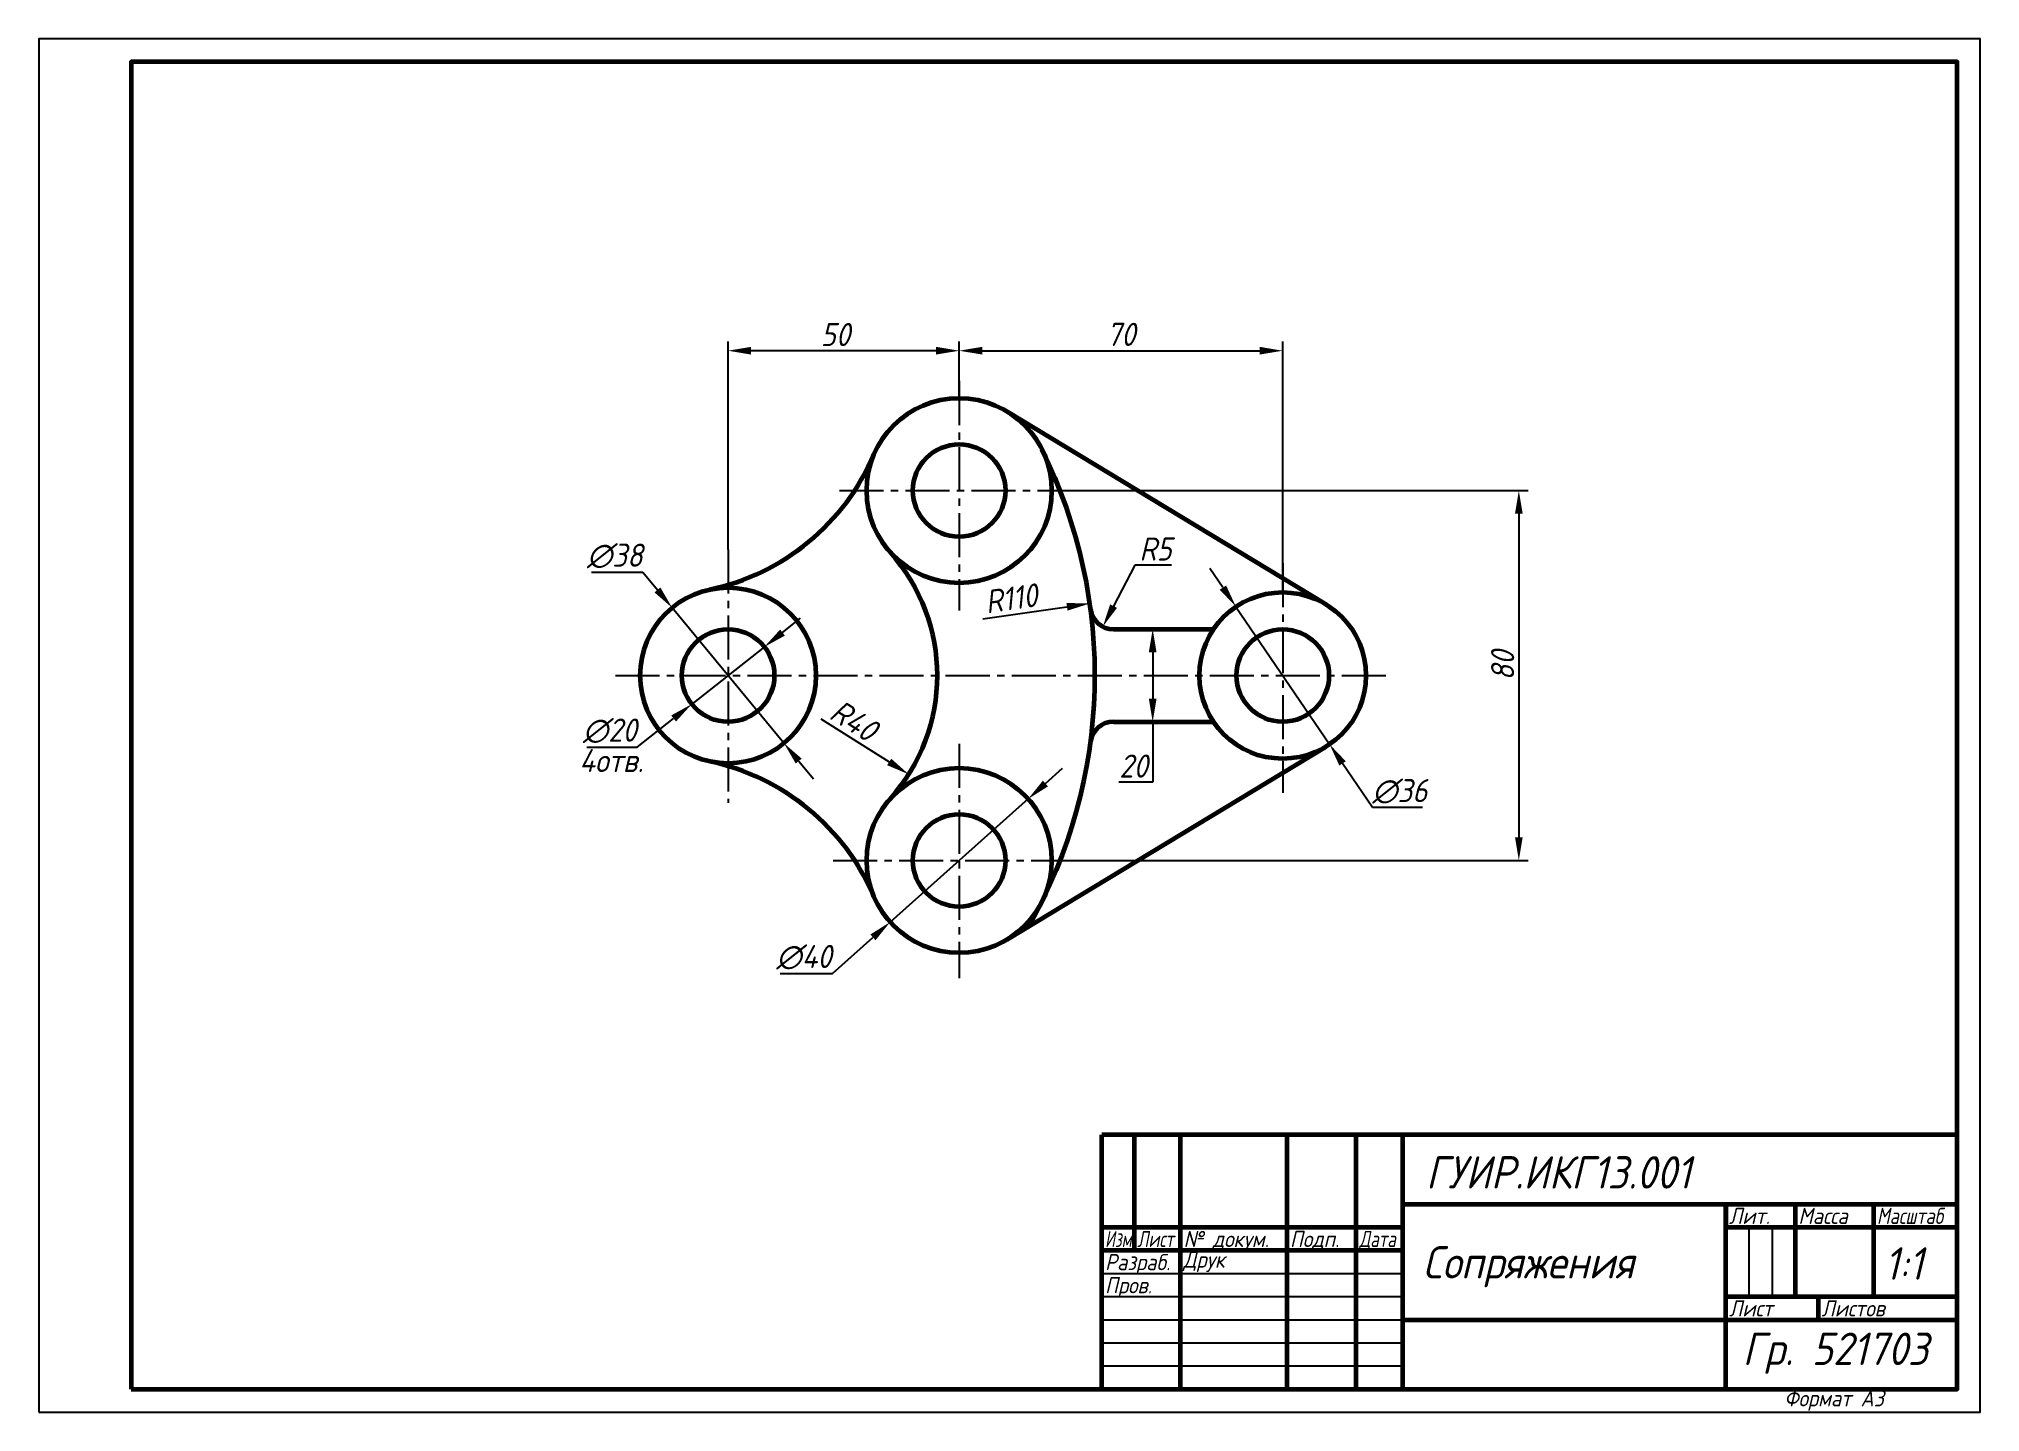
# Model space of a CAD drawing. Header units: millimetres. Extents: x 0 to 420, y 0 to 297.
import ezdxf

# ---------------------------------------------------------------- set-up
doc = ezdxf.new("R2010")
doc.units = ezdxf.units.MM
doc.header["$LTSCALE"] = 0.5
doc.linetypes.add('осевая2', pattern=[28.575, 19.05, -3.175, 3.175, -3.175])
doc.layers.get('0').update_dxf_attribs({"lineweight": 60})
doc.layers.get('Defpoints').update_dxf_attribs({"color": 5})
doc.layers.add('1-оси', color=50, linetype='осевая2')
doc.layers.add('3-размеры', color=6, linetype='Continuous')
doc.layers.add('4-текст', color=7, linetype='Continuous', true_color=0x00ad00)
doc.styles.get("Standard").update_dxf_attribs({"font": 'isocpeui.ttf', "width": 0.9})
doc.dimstyles.new('Standart', dxfattribs={"dimtxt": 5, "dimasz": 5, "dimexe": 2, "dimexo": 0, "dimgap": 1, "dimtad": 1, "dimtoh": 1, "dimdec": 0, "dimtxsty": 'Standard', "dimcen": 2.5, "dimadec": 0, "dimazin": 0, "dimtfac": 1, "dimtdec": 0, "dimtmove": 0, "dimatfit": 3, "dimldrblk": 'DOTSMALL', "dimfxl": 1, "dimarcsym": 0})

# ---------------------------------------------------------------- blocks, each defined once
blk = doc.blocks.new('*D3')
at = {"layer": '3-размеры', "color": 0, "lineweight": -2, "transparency": 16777216}
for p, q in [((160.89, 168.6), (164.82, 171.69)), ((156.97, 165.5), (141.26, 153.12)), ((129.48, 143.84), (137.33, 150.03)), ((118.58, 143.84), (129.48, 143.84))]:
    blk.add_line(p, q, dxfattribs=at)
at = {"layer": '3-размеры', "color": 0, "transparency": 16777216}
for points in [[(160.38, 169.25), (161.41, 167.94), (156.97, 165.5)], [(136.82, 150.68), (137.85, 149.37), (141.26, 153.12)]]:
    blk.add_solid(points, dxfattribs=at)
at = {"layer": 'Defpoints', "color": 0, "transparency": 16777216}
for p in [(156.97, 165.5), (141.26, 153.12)]:
    blk.add_point(p, dxfattribs=at)
at = {"layer": '3-размеры', "color": 0, "transparency": 16777216, "insert": (123.53, 147.34), "char_height": 5, "attachment_point": 5}
blk.add_mtext('∅20', dxfattribs=at)
blk = doc.blocks.new('_DotSmall')
at = {"color": 0, "linetype": 'ByBlock', "const_width": 0.5}
blk.add_lwpolyline([(-0.0625, 0, 1), (0.0625, 0, 1)], format="xyb", close=True, dxfattribs=at)
blk = doc.blocks.new('*D4')
at = {"layer": '3-размеры', "color": 0, "lineweight": -2, "transparency": 16777216}
for p, q in [((119.59, 181.67), (130.65, 181.67)), ((130.65, 181.67), (133.83, 177.82)), ((161.21, 144.66), (137.02, 173.96)), ((164.4, 140.81), (167.58, 136.95))]:
    blk.add_line(p, q, dxfattribs=at)
at = {"layer": '3-размеры', "color": 0, "transparency": 16777216}
for points in [[(134.47, 178.35), (133.19, 177.29), (137.02, 173.96)], [(165.04, 141.34), (163.75, 140.28), (161.21, 144.66)]]:
    blk.add_solid(points, dxfattribs=at)
at = {"layer": 'Defpoints', "color": 0, "transparency": 16777216}
for p in [(137.02, 173.96), (161.21, 144.66)]:
    blk.add_point(p, dxfattribs=at)
at = {"layer": '3-размеры', "color": 0, "transparency": 16777216, "insert": (124.62, 185.17), "char_height": 5, "attachment_point": 5}
blk.add_mtext('∅38', dxfattribs=at)
blk = doc.blocks.new('*D5')
at = {"layer": '3-размеры', "color": 0, "lineweight": -2, "transparency": 16777216}
for p, q in [((256.17, 178.33), (253.36, 182.46)), ((258.99, 174.19), (279.24, 144.43)), ((288.55, 130.76), (282.06, 140.3)), ((299.34, 130.76), (288.55, 130.76))]:
    blk.add_line(p, q, dxfattribs=at)
at = {"layer": '3-размеры', "color": 0, "transparency": 16777216}
for points in [[(256.86, 178.79), (255.48, 177.86), (258.99, 174.19)], [(282.74, 140.77), (281.37, 139.83), (279.24, 144.43)]]:
    blk.add_solid(points, dxfattribs=at)
at = {"layer": 'Defpoints', "color": 0, "transparency": 16777216}
for p in [(258.99, 174.19), (279.24, 144.43)]:
    blk.add_point(p, dxfattribs=at)
at = {"layer": '3-размеры', "color": 0, "transparency": 16777216, "insert": (294.44, 134.26), "char_height": 5, "attachment_point": 5}
blk.add_mtext('∅36', dxfattribs=at)
blk = doc.blocks.new('*D6')
at = {"layer": '3-размеры', "color": 0, "lineweight": -2, "transparency": 16777216}
for p, q in [((217.77, 135.95), (221.5, 139.28)), ((214.04, 132.62), (184.19, 106)), ((171.72, 94.89), (180.45, 102.67)), ((160.36, 94.89), (171.72, 94.89))]:
    blk.add_line(p, q, dxfattribs=at)
at = {"layer": '3-размеры', "color": 0, "transparency": 16777216}
for points in [[(217.22, 136.57), (218.33, 135.33), (214.04, 132.62)], [(179.9, 103.3), (181.01, 102.05), (184.19, 106)]]:
    blk.add_solid(points, dxfattribs=at)
at = {"layer": 'Defpoints', "color": 0, "transparency": 16777216}
for p in [(214.04, 132.62), (184.19, 106)]:
    blk.add_point(p, dxfattribs=at)
at = {"layer": '3-размеры', "color": 0, "transparency": 16777216, "insert": (165.54, 98.39), "char_height": 5, "attachment_point": 5}
blk.add_mtext('∅40', dxfattribs=at)
blk = doc.blocks.new('*D7')
at = {"layer": '3-размеры', "color": 0, "lineweight": -2, "transparency": 16777216}
blk.add_line((169.19, 149.96), (183.98, 140.61), dxfattribs=at)
at = {"layer": '3-размеры', "color": 0, "transparency": 16777216}
blk.add_solid([(184.42, 141.32), (183.53, 139.91), (188.2, 137.94)], dxfattribs=at)
at = {"layer": 'Defpoints', "color": 0, "transparency": 16777216}
for p in [(154.39, 159.31), (188.2, 137.94)]:
    blk.add_point(p, dxfattribs=at)
at = {"layer": '3-размеры', "color": 0, "transparency": 16777216, "insert": (176.34, 149.58), "char_height": 5, "attachment_point": 5, "rotation": 327.7027}
blk.add_mtext('R40', dxfattribs=at)
blk = doc.blocks.new('*D8')
at = {"layer": '3-размеры', "color": 0, "lineweight": -2, "transparency": 16777216}
blk.add_line((204.2, 171.56), (222.43, 174.17), dxfattribs=at)
at = {"layer": '3-размеры', "color": 0, "transparency": 16777216}
blk.add_solid([(222.32, 175), (222.55, 173.35), (227.38, 174.88)], dxfattribs=at)
at = {"layer": 'Defpoints', "color": 0, "transparency": 16777216}
for p in [(227.38, 174.88), (118.49, 159.31)]:
    blk.add_point(p, dxfattribs=at)
at = {"layer": '3-размеры', "color": 0, "transparency": 16777216, "insert": (210.35, 175.98), "char_height": 5, "attachment_point": 5, "rotation": 8.1355}
blk.add_mtext('R110', dxfattribs=at)
blk = doc.blocks.new('*D9')
at = {"layer": '3-размеры', "color": 0, "lineweight": -2, "transparency": 16777216}
for p, q in [((237.14, 183.17), (232.51, 174.31)), ((245.03, 183.17), (237.14, 183.17))]:
    blk.add_line(p, q, dxfattribs=at)
at = {"layer": '3-размеры', "color": 0, "transparency": 16777216}
blk.add_solid([(231.77, 174.7), (233.25, 173.93), (230.19, 169.88)], dxfattribs=at)
at = {"layer": 'Defpoints', "color": 0, "transparency": 16777216}
for p in [(232.51, 174.31), (230.19, 169.88)]:
    blk.add_point(p, dxfattribs=at)
at = {"layer": '3-размеры', "color": 0, "transparency": 16777216, "insert": (241.59, 186.67), "char_height": 5, "attachment_point": 5}
blk.add_mtext('R5', dxfattribs=at)
blk = doc.blocks.new('*D10')
at = {"layer": '3-размеры', "color": 0, "lineweight": -2, "transparency": 16777216}
for p, q in [((232.51, 169.31), (242.98, 169.31)), ((240.98, 164.31), (240.98, 154.31)), ((232.51, 149.31), (242.98, 149.31)), ((240.98, 149.31), (240.98, 136.23)), ((240.98, 136.23), (233.68, 136.23))]:
    blk.add_line(p, q, dxfattribs=at)
at = {"layer": '3-размеры', "color": 0, "transparency": 16777216}
for points in [[(240.14, 164.31), (241.81, 164.31), (240.98, 169.31)], [(240.14, 154.31), (241.81, 154.31), (240.98, 149.31)]]:
    blk.add_solid(points, dxfattribs=at)
at = {"layer": 'Defpoints', "color": 0, "transparency": 16777216}
for p in [(232.51, 169.31), (232.51, 149.31), (240.98, 149.31)]:
    blk.add_point(p, dxfattribs=at)
at = {"layer": '3-размеры', "color": 0, "transparency": 16777216, "insert": (236.83, 139.73), "char_height": 5, "attachment_point": 5}
blk.add_mtext('20', dxfattribs=at)
blk = doc.blocks.new('*D11')
at = {"layer": '3-размеры', "color": 0, "lineweight": -2, "transparency": 16777216}
for p, q in [((219.11, 199.31), (322.19, 199.31)), ((320.19, 194.31), (320.19, 124.31)), ((220.96, 119.31), (322.19, 119.31))]:
    blk.add_line(p, q, dxfattribs=at)
at = {"layer": '3-размеры', "color": 0, "transparency": 16777216}
for points in [[(319.36, 194.31), (321.02, 194.31), (320.19, 199.31)], [(319.36, 124.31), (321.02, 124.31), (320.19, 119.31)]]:
    blk.add_solid(points, dxfattribs=at)
at = {"layer": 'Defpoints', "color": 0, "transparency": 16777216}
for p in [(219.11, 199.31), (220.96, 119.31), (320.19, 119.31)]:
    blk.add_point(p, dxfattribs=at)
at = {"layer": '3-размеры', "color": 0, "transparency": 16777216, "insert": (316.69, 161.46), "char_height": 5, "attachment_point": 5, "rotation": 90}
blk.add_mtext('80', dxfattribs=at)
blk = doc.blocks.new('*D12')
at = {"layer": '3-размеры', "color": 0, "lineweight": -2, "transparency": 16777216}
for p, q in [((149.11, 186.59), (149.11, 231.55)), ((199.11, 219.31), (199.11, 231.55)), ((194.11, 229.55), (154.11, 229.55))]:
    blk.add_line(p, q, dxfattribs=at)
at = {"layer": '3-размеры', "color": 0, "transparency": 16777216}
for points in [[(154.11, 230.39), (154.11, 228.72), (149.11, 229.55)], [(194.11, 230.39), (194.11, 228.72), (199.11, 229.55)]]:
    blk.add_solid(points, dxfattribs=at)
at = {"layer": 'Defpoints', "color": 0, "transparency": 16777216}
for p in [(149.11, 229.55), (199.11, 219.31), (149.11, 186.59)]:
    blk.add_point(p, dxfattribs=at)
at = {"layer": '3-размеры', "color": 0, "transparency": 16777216, "insert": (172.33, 233.05), "char_height": 5, "attachment_point": 5}
blk.add_mtext('50', dxfattribs=at)
blk = doc.blocks.new('*D13')
at = {"layer": '3-размеры', "color": 0, "lineweight": -2, "transparency": 16777216}
for p, q in [((199.11, 219.31), (199.11, 231.55)), ((269.11, 177.31), (269.11, 231.55)), ((204.11, 229.55), (264.11, 229.55))]:
    blk.add_line(p, q, dxfattribs=at)
at = {"layer": '3-размеры', "color": 0, "transparency": 16777216}
for points in [[(204.11, 230.39), (204.11, 228.72), (199.11, 229.55)], [(264.11, 230.39), (264.11, 228.72), (269.11, 229.55)]]:
    blk.add_solid(points, dxfattribs=at)
at = {"layer": 'Defpoints', "color": 0, "transparency": 16777216}
for p in [(269.11, 229.55), (199.11, 219.31), (269.11, 177.31)]:
    blk.add_point(p, dxfattribs=at)
at = {"layer": '3-размеры', "color": 0, "transparency": 16777216, "insert": (234.11, 233.09), "char_height": 5, "attachment_point": 5}
blk.add_mtext('70', dxfattribs=at)

msp = doc.modelspace()

# ---------------------------------------------------------------- linework, layer by layer
for p, q in [((209.46, 216.43), (278.43, 174.71)), ((232.51, 169.31), (254.15, 169.31)), ((232.51, 149.31), (254.15, 149.31)), ((209.46, 102.2), (278.43, 143.91)), ((365, 45), (365, 40))]:
    msp.add_line(p, q)
at = {"lineweight": 60}
for p, q in [((415, 60), (230, 60)), ((230, 5), (230, 60)), ((237, 60), (237, 35)), ((247, 5), (247, 60)), ((270, 60), (270, 5)), ((285, 5), (285, 60)), ((295, 60), (295, 5)), ((295, 45), (415, 45)), ((365, 5), (365, 45)), ((380, 45), (380, 25)), ((397, 25), (397, 45)), ((230, 40), (295, 40)), ((365, 40), (415, 40)), ((230, 35), (295, 35)), ((365, 25), (415, 25)), ((385, 20), (385, 25)), ((295, 20), (415, 20))]:
    msp.add_line(p, q, dxfattribs=at)
at = {"lineweight": -3}
for p, q in [((370, 25), (370, 40)), ((375, 40), (375, 25)), ((230, 30), (295, 30)), ((230, 25), (295, 25)), ((230, 20), (295, 20)), ((230, 15), (295, 15)), ((230, 10), (295, 10))]:
    msp.add_line(p, q, dxfattribs=at)
at = {"lineweight": 60}
msp.add_lwpolyline([(20, 5), (415, 5), (415, 292), (20, 292)], close=True, dxfattribs=at)
for centre, radius in [((199.11, 199.31), 20), ((199.11, 199.31), 10), ((149.11, 159.31), 19), ((269.11, 159.31), 18), ((149.11, 159.31), 10), ((269.11, 159.31), 10), ((199.11, 119.31), 20), ((199.11, 119.31), 10)]:
    msp.add_circle(centre, radius)
for centre, radius, start, end in [((134.74, 226.8), 50, 282.0275, 336.8807), ((118.49, 159.31), 110, 330.4416, 26.3878), ((154.39, 159.31), 40, 318.1897, 41.8103), ((232.51, 174.31), 5, 187.4947, 270), ((232.51, 144.31), 5, 90, 172.5053), ((134.74, 91.83), 50, 23.1193, 77.9725)]:
    msp.add_arc(centre, radius, start, end)
at = {"layer": '1-оси'}
for p, q in [((199.11, 223.01), (199.11, 173.36)), ((173.22, 199.31), (226.78, 199.31)), ((149.11, 186.59), (149.11, 131.75)), ((269.11, 183.63), (269.11, 133.93)), ((124.75, 159.31), (292.88, 159.31)), ((124.75, 159.31), (292.88, 159.31)), ((199.11, 144.57), (199.11, 93.89)), ((171.83, 119.31), (227.76, 119.31))]:
    msp.add_line(p, q, dxfattribs=at)
at = {"layer": 'Defpoints'}
msp.add_lwpolyline([(0, 0), (420, 0), (420, 297), (0, 297)], close=True, dxfattribs=at)

# ---------------------------------------------------------------- texts
at = {"lineweight": -3, "width": 0.9}
msp.add_text('Формат А3', height=3.5, dxfattribs=at).set_placement((377.6, 1.25))
at = {"layer": '3-размеры', "width": 0.9}
msp.add_text('4отв.', height=5, dxfattribs=at).set_placement((116.94, 138.42))
at = {"layer": '4-текст', "width": 0.9}
for s, height, p in [('ГУИР.ИКГ13.001', 7, (300.11, 48.36)), ('Друк', 3.5, (247.59, 31.25)), ('Сопряжения', 7, (299.42, 28.91)), ('1:1', 7, (399.31, 28.65)), ('Гр. 521703', 7, (368.6, 10.2))]:
    msp.add_text(s, height=height, dxfattribs=at).set_placement(p)
at = {"layer": '4-текст', "lineweight": -3}
for s, width, p in [('Лит.', 0.9, (365.67, 40.7)), ('Масса', 0.9, (380.67, 40.7)), ('Масштаб', 0.8, (397.67, 40.7)), ('Изм.', 0.7, (230.67, 35.7)), ('Лист', 0.75, (237.67, 35.7)), ('№ докум.', 0.9, (247.67, 35.7)), ('Подп.', 0.9, (270.67, 35.7)), ('Дата', 0.75, (285.67, 35.7)), ('Разраб.', 0.9, (230.67, 30.7)), ('Пров.', 0.9, (230.67, 25.7)), ('Лист', 0.9, (365.67, 20.7)), ('Листов', 0.9, (385.67, 20.7))]:
    msp.add_text(s, height=3.5, dxfattribs=dict(at, width=width)).set_placement(p)

# ---------------------------------------------------------------- dimensions: what is measured, and where the dimension line sits
at = {"layer": '3-размеры'}
dim = msp.add_linear_dim(base=(149.11, 229.55), p1=(199.11, 219.31), p2=(149.11, 186.59), dimstyle='Standart', dxfattribs=at)
dim.commit()
dim.dimension.update_dxf_attribs({"geometry": '*D12', "text_midpoint": (172.33, 229.55), "dimtype": 160})
dim = msp.add_linear_dim(base=(269.11, 229.55), p1=(199.11, 219.31), p2=(269.11, 177.31), dimstyle='Standart', override={"dimtmove": 1}, dxfattribs=at)
dim.commit()
dim.dimension.update_dxf_attribs({"geometry": '*D13', "text_midpoint": (234.11, 233.09)})
for base, p1, p2, picture, middle in [((320.19, 119.31), (219.11, 199.31), (220.96, 119.31), '*D11', (320.19, 161.46)), ((240.98, 149.31), (232.51, 169.31), (232.51, 149.31), '*D10', (236.83, 136.23))]:
    dim = msp.add_linear_dim(base=base, p1=p1, p2=p2, angle=90, dimstyle='Standart', dxfattribs=at)
    dim.commit()
    dim.dimension.update_dxf_attribs({"geometry": picture, "text_midpoint": middle, "dimtype": 160})
for center, mpoint, picture, middle in [((232.51, 174.31), (230.19, 169.88), '*D9', (241.59, 183.17)), ((118.49, 159.31), (227.38, 174.88), '*D8', (210.84, 172.51)), ((154.39, 159.31), (188.2, 137.94), '*D7', (174.47, 146.62))]:
    dim = msp.add_radius_dim(center=center, mpoint=mpoint, dimstyle='Standart', dxfattribs=at)
    dim.commit()
    dim.dimension.update_dxf_attribs({"geometry": picture, "text_midpoint": middle, "dimtype": 164})
for p1, p2, picture, middle in [((161.21, 144.66), (137.02, 173.96), '*D4', (124.62, 185.17)), ((156.97, 165.5), (141.26, 153.12), '*D3', (123.53, 147.34))]:
    dim = msp.add_diameter_dim_2p(p1=p1, p2=p2, dimstyle='Standart', dxfattribs=at)
    dim.commit()
    dim.dimension.update_dxf_attribs({"geometry": picture, "text_midpoint": middle})
for p1, p2, picture, middle in [((258.99, 174.19), (279.24, 144.43), '*D5', (294.44, 130.76)), ((214.04, 132.62), (184.19, 106), '*D6', (165.54, 94.89))]:
    dim = msp.add_diameter_dim_2p(p1=p1, p2=p2, dimstyle='Standart', dxfattribs=at)
    dim.commit()
    dim.dimension.update_dxf_attribs({"geometry": picture, "text_midpoint": middle, "dimtype": 163})

doc.saveas('drawing.dxf')
